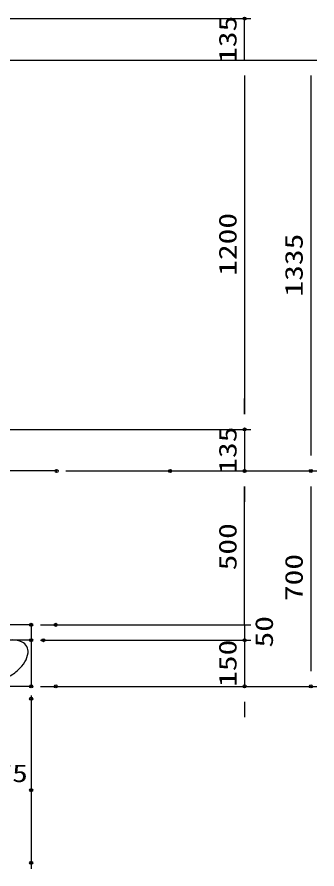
# Model space of a CAD drawing. Units: millimetres, scale not verified. Extents: x -5940 to 5940, y -4200 to 4200.
# Drawn here: x 2195 to 3170, y -1848 to 920 of the extents above; entities that cross this region are included whole.
import ezdxf
from ezdxf.enums import TextEntityAlignment as Align

# ---------------------------------------------------------------- set-up
doc = ezdxf.new("R2010")
doc.units = ezdxf.units.MM
doc.header["$LTSCALE"] = 20
doc.header["$PDMODE"] = 32
doc.header["$PDSIZE"] = 10
for name, color, linetype, lineweight in [('0-1_0', 7, 'Continuous', 25), ('0-2_1', 7, 'Continuous', 25), ('0-3_EXTCNT-L', 4, 'Continuous', 25)]:
    doc.layers.add(name, color=color, linetype=linetype, lineweight=lineweight)
doc.layers.add('0-6_DEFPOINTS', color=7, linetype='Continuous')
doc.styles.add('ＭＳ ゴシック', font='')
doc.styles.get('ＭＳ ゴシック').set_extended_font_data('MS Gothic')

msp = doc.modelspace()

# ---------------------------------------------------------------- linework, layer by layer
at = {"layer": '0-1_0', "color": 1}
for p, q in [((1921.07, 915.33), (2954.72, 915.33)), ((1921.07, 780.33), (2954.72, 780.33)), ((1961.07, 780.33), (2954.72, 780.33)), ((2001.07, 780.33), (3169.72, 780.33)), ((2001.07, -419.67), (2954.72, -419.67)), ((2041.07, -419.67), (2954.72, -419.67)), ((2353.89, -554.67), (3169.72, -554.67)), ((2722.29, -554.67), (3169.72, -554.67)), ((2722.29, -554.67), (2954.72, -554.67)), ((2722.29, -554.67), (2954.72, -554.67)), ((2271.07, -1054.67), (2954.72, -1054.67)), ((2351.07, -1054.67), (2954.72, -1054.67)), ((2271.07, -1104.67), (2954.72, -1104.67)), ((2311.07, -1104.67), (2954.72, -1104.67)), ((2271.07, -1254.67), (3169.72, -1254.67)), ((2351.07, -1254.67), (2954.72, -1254.67)), ((2241.07, -1284.67), (2241.07, -1847.86)), ((2241.07, -1324.67), (2241.07, -1611.86))]:
    msp.add_line(p, q, dxfattribs=at)
at = {"layer": '0-1_0', "color": 2}
for p, q in [((2934.72, 780.33), (2934.72, 915.33)), ((2934.72, 730.33), (2934.72, 680.33)), ((2934.72, 730.33), (2934.72, -369.67)), ((3149.72, 730.33), (3149.72, -504.67)), ((2934.72, -369.67), (2934.72, -319.67)), ((2934.72, -419.67), (2934.72, -554.67)), ((2934.72, -1004.67), (2934.72, -604.67)), ((2934.72, -604.67), (2934.72, -654.67)), ((3149.72, -604.67), (3149.72, -1204.67)), ((2934.72, -1004.67), (2934.72, -954.67)), ((2934.72, -1054.67), (2934.72, -1004.67)), ((2934.72, -1054.67), (2934.72, -1104.67)), ((2934.72, -1104.67), (2934.72, -1254.67)), ((2934.72, -1154.67), (2934.72, -1204.67)), ((2934.72, -1304.67), (2934.72, -1354.67))]:
    msp.add_line(p, q, dxfattribs=at)
at = {"layer": '0-2_1'}
for p, q in [((2323.89, -554.67), (-3308.93, -554.67)), ((2241.07, -1054.67), (341.08, -1054.67)), ((2241.07, -1054.67), (2241.07, -1254.67)), ((2241.07, -1104.67), (341.08, -1104.67)), ((2241.07, -1254.67), (341.07, -1254.67))]:
    msp.add_line(p, q, dxfattribs=at)
at = {"layer": '0-3_EXTCNT-L'}
for centre, radius, start, end in [((2179.93, -1176.81), 73.49, 64.41276, 88.7385), ((2196.79, -1141.59), 34.44, 28.56194, 64.41276), ((2196.79, -1141.59), 34.44, 352.71112, 28.56194), ((2158.06, -1136.63), 73.49, 328.38539, 352.71112), ((2122.13, -1114.52), 115.68, 311.91931, 328.38539), ((2082.25, -1070.1), 175.38, 298.56194, 311.91931)]:
    msp.add_arc(centre, radius, start, end, dxfattribs=at)
at = {"layer": '0-6_DEFPOINTS'}
for p in [(2934.72, 915.33), (2934.72, -419.67), (2323.89, -554.67), (2692.29, -554.67), (2934.72, -554.67), (3149.72, -554.67), (2241.07, -1054.67), (2321.07, -1054.67), (2241.07, -1104.67), (2281.07, -1104.67), (2934.72, -1104.67), (2241.07, -1254.67), (2241.07, -1254.67), (2321.07, -1254.67), (2934.72, -1254.67), (3149.72, -1254.67), (2241.07, -1294.67), (2241.07, -1591.86), (2241.07, -1827.86)]:
    msp.add_point(p, dxfattribs=at)

# ---------------------------------------------------------------- texts
at = {"layer": '0-1_0', "color": 3, "style": 'ＭＳ ゴシック', "width": 1.3}
for s, p in [('135', (2925.82, 771.33)), ('1200', (2925.82, 79.54)), ('1335', (3140.82, 12.04)), ('135', (2925.82, -563.67)), ('500', (2925.82, -877.53)), ('700', (3140.82, -977.53)), ('50', (3044.07, -1128.24)), ('150', (2925.82, -1256.17))]:
    msp.add_text(s, height=57.77, rotation=90, dxfattribs=at).set_placement(p, align=Align.BOTTOM_LEFT)
msp.add_text('175', height=57.77, dxfattribs=at).set_placement((2077.07, -1582.97), align=Align.BOTTOM_LEFT)

doc.saveas('drawing.dxf')
